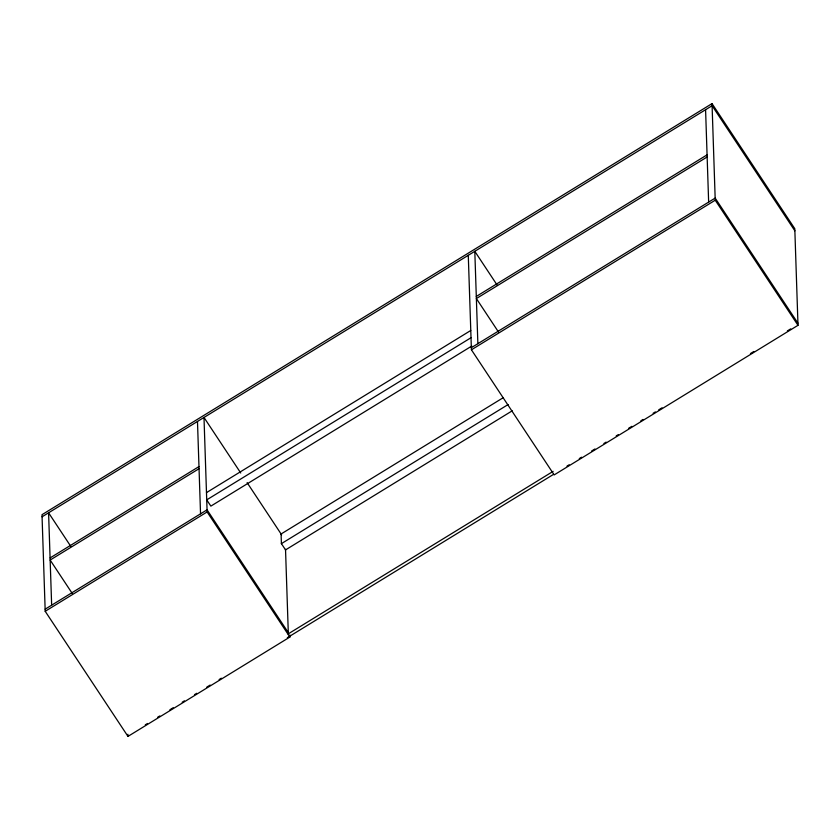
<?xml version="1.0" encoding="UTF-8"?>
<svg xmlns="http://www.w3.org/2000/svg" width="840" height="840" viewBox="0 0 840 840"><rect width="100%" height="100%" fill="white"/><g stroke="black" fill="none" stroke-linecap="round" stroke-linejoin="round"><path stroke-width="1.26" d="M468.279 255.308L471.419 349.797L554.179 474.905L798 325.311L794.798 228.711L712.026 103.604L42 514.689L45.203 611.289L127.974 736.397L289.894 637.046L289.821 634.935M42.074 516.799L712.1 105.725L794.861 230.822M50.085 557.938L198.975 466.578M476.291 296.447L707.081 154.854M199.048 468.699L50.148 560.049L72.439 593.733M707.154 156.965L476.364 298.557L498.645 332.241M206.483 492.629L470.778 330.477M471.019 337.722L206.724 499.874L210.861 506.121L471.807 346.028M45.14 609.178L207.06 509.828L288.382 632.762M471.345 347.687L715.166 198.103L797.927 323.201M45.203 611.289L207.123 511.949L203.994 417.459L240.734 472.994M471.419 349.797L715.228 200.214L712.026 103.604M280.991 534.041L503.339 397.625M281.306 543.7L508.127 404.544M285.443 549.958L512.264 410.792M288.036 634L553.14 471.345M145.278 724.857L147.515 723.481M157.584 717.308L159.821 715.932M169.88 709.758L173.24 707.7M182.185 702.208L184.422 700.833M194.492 694.659L196.728 693.284M206.797 687.11L210.158 685.052M219.103 679.56L221.34 678.185M287.332 637.697L553.56 474.358M566.99 466.127L569.226 464.751M579.285 458.577L581.532 457.202M591.591 451.028L594.951 448.969M603.897 443.478L606.134 442.103M616.203 435.929L618.44 434.553M628.509 428.379L631.859 426.321M640.815 420.83L643.051 419.454M653.121 413.28L655.357 411.905M658.707 409.846L662.067 407.788M750.435 353.577L753.795 351.519M787.353 330.929L790.702 328.87M715.228 200.214L798 325.311M497.133 285.075L474.8 251.307L477.866 343.686M247.128 482.643L281.631 534.797M285.548 549.896L281.411 543.638L281.085 533.978M207.123 511.949L289.894 637.046M70.896 546.525L48.584 512.799L51.65 605.178M705.579 109.715L708.645 202.094M285.526 549.339L288.288 632.615M197.484 421.449L200.54 513.828M127.901 734.275L127.974 736.397"/></g></svg>
